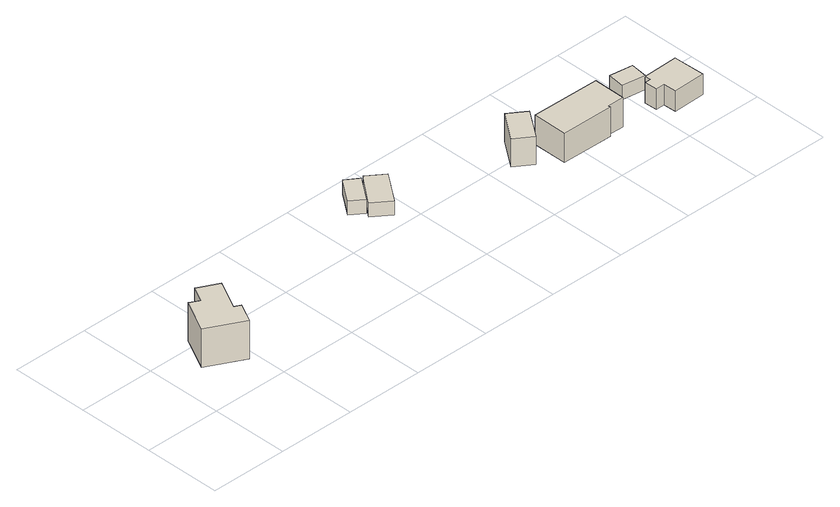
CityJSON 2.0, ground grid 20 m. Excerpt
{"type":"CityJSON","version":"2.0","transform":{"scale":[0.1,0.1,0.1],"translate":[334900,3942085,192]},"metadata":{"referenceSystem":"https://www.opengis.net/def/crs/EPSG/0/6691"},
"CityObjects":{
"building1":{"type":"Building","attributes":{"usage":"411","measuredHeight":12.2,"storeysAboveGround":1,"BuildingIDAttribute.prefecture":"14","BuildingIDAttribute.city":"14151","BuildingDetailAttribute.totalFloorArea":85.36,"BuildingDetailAttribute.buildingFootprintArea":85.36,"BuildingDetailAttribute.buildingStructureType":"601","BuildingDetailAttribute.buildingStructureOrgType":"1","BuildingDetailAttribute.orgUsage":"10","BuildingDetailAttribute.surveyYear":2015,"BuildingLandSlideRiskAttribute.description":"1","BuildingLandSlideRiskAttribute.areaType":"1"},"geometry":[{"type":"Solid","lod":"1","boundaries":[[[[0,1,2,3,4,5,6,7]],[[6,8,9,7]],[[5,10,8,6]],[[4,11,10,5]],[[3,12,11,4]],[[2,13,12,3]],[[1,14,13,2]],[[0,15,14,1]],[[7,9,15,0]],[[8,10,11,12,13,14,15,9]]]]}]},
"building2":{"type":"Building","attributes":{"usage":"411","measuredHeight":4,"storeysAboveGround":1,"BuildingIDAttribute.prefecture":"14","BuildingIDAttribute.city":"14151","BuildingDetailAttribute.totalFloorArea":26,"BuildingDetailAttribute.buildingFootprintArea":26,"BuildingDetailAttribute.buildingStructureType":"601","BuildingDetailAttribute.buildingStructureOrgType":"1","BuildingDetailAttribute.orgUsage":"10","BuildingDetailAttribute.surveyYear":2015,"BuildingLandSlideRiskAttribute.description":"1","BuildingLandSlideRiskAttribute.areaType":"1"},"geometry":[{"type":"Solid","lod":"1","boundaries":[[[[16,17,18,19]],[[18,20,21,19]],[[17,22,20,18]],[[16,23,22,17]],[[19,21,23,16]],[[20,22,23,21]]]]}]},
"building3":{"type":"Building","attributes":{"usage":"411","measuredHeight":4.5,"storeysAboveGround":1,"BuildingIDAttribute.prefecture":"14","BuildingIDAttribute.city":"14151","BuildingDetailAttribute.totalFloorArea":44.59,"BuildingDetailAttribute.buildingFootprintArea":44.59,"BuildingDetailAttribute.buildingStructureType":"601","BuildingDetailAttribute.buildingStructureOrgType":"1","BuildingDetailAttribute.orgUsage":"10","BuildingDetailAttribute.surveyYear":2015,"BuildingLandSlideRiskAttribute.description":"1","BuildingLandSlideRiskAttribute.areaType":"1"},"geometry":[{"type":"Solid","lod":"1","boundaries":[[[[24,25,26,27]],[[26,28,29,27]],[[25,30,28,26]],[[24,31,30,25]],[[27,29,31,24]],[[28,30,31,29]]]]}]},
"building4":{"type":"Building","attributes":{"usage":"411","measuredHeight":8,"storeysAboveGround":1,"BuildingIDAttribute.prefecture":"14","BuildingIDAttribute.city":"14151","BuildingDetailAttribute.totalFloorArea":40.77,"BuildingDetailAttribute.buildingFootprintArea":40.77,"BuildingDetailAttribute.buildingStructureType":"601","BuildingDetailAttribute.buildingStructureOrgType":"1","BuildingDetailAttribute.orgUsage":"10","BuildingDetailAttribute.surveyYear":2015,"BuildingLandSlideRiskAttribute.description":"1","BuildingLandSlideRiskAttribute.areaType":"1"},"geometry":[{"type":"Solid","lod":"1","boundaries":[[[[32,33,34,35]],[[34,36,37,35]],[[33,38,36,34]],[[32,39,38,33]],[[35,37,39,32]],[[36,38,39,37]]]]}]},
"building5":{"type":"Building","attributes":{"usage":"411","measuredHeight":10.1,"storeysAboveGround":2,"BuildingIDAttribute.prefecture":"14","BuildingIDAttribute.city":"14151","BuildingDetailAttribute.totalFloorArea":258.08,"BuildingDetailAttribute.buildingFootprintArea":129.04,"BuildingDetailAttribute.buildingStructureType":"601","BuildingDetailAttribute.buildingStructureOrgType":"1","BuildingDetailAttribute.orgUsage":"10","BuildingDetailAttribute.surveyYear":2015,"BuildingLandSlideRiskAttribute.description":"1","BuildingLandSlideRiskAttribute.areaType":"1"},"geometry":[{"type":"Solid","lod":"1","boundaries":[[[[40,41,42,43,44,45]],[[44,46,47,45]],[[43,48,46,44]],[[42,49,48,43]],[[41,50,49,42]],[[40,51,50,41]],[[45,47,51,40]],[[46,48,49,50,51,47]]]]}]},
"building6":{"type":"Building","attributes":{"usage":"411","measuredHeight":3.9,"storeysAboveGround":1,"BuildingIDAttribute.prefecture":"14","BuildingIDAttribute.city":"14151","BuildingDetailAttribute.totalFloorArea":24.41,"BuildingDetailAttribute.buildingFootprintArea":24.41,"BuildingDetailAttribute.buildingStructureType":"601","BuildingDetailAttribute.buildingStructureOrgType":"1","BuildingDetailAttribute.orgUsage":"10","BuildingDetailAttribute.surveyYear":2015,"BuildingLandSlideRiskAttribute.description":"1","BuildingLandSlideRiskAttribute.areaType":"1"},"geometry":[{"type":"Solid","lod":"1","boundaries":[[[[52,53,54,55]],[[54,56,57,55]],[[53,58,56,54]],[[52,59,58,53]],[[55,57,59,52]],[[56,58,59,57]]]]}]},
"building7":{"type":"Building","attributes":{"usage":"411","measuredHeight":6.7,"storeysAboveGround":1,"BuildingIDAttribute.prefecture":"14","BuildingIDAttribute.city":"14151","BuildingDetailAttribute.totalFloorArea":70.75,"BuildingDetailAttribute.buildingFootprintArea":70.75,"BuildingDetailAttribute.buildingStructureType":"601","BuildingDetailAttribute.buildingStructureOrgType":"1","BuildingDetailAttribute.orgUsage":"10","BuildingDetailAttribute.surveyYear":2015,"BuildingLandSlideRiskAttribute.description":"1","BuildingLandSlideRiskAttribute.areaType":"1"},"geometry":[{"type":"Solid","lod":"1","boundaries":[[[[60,61,62,63,64,65,66,67]],[[66,68,69,67]],[[65,70,68,66]],[[64,71,70,65]],[[63,72,71,64]],[[62,73,72,63]],[[61,74,73,62]],[[60,75,74,61]],[[67,69,75,60]],[[68,70,71,72,73,74,75,69]]]]}]}
},
"vertices":[
[9,55,91],[54,142,91],[79,129,91],[100,169,91],[153,142,91],[113,65,91],[129,57,91],[103,6,91],[129,57,192],[103,6,192],[113,65,192],[153,142,192],[100,169,192],[79,129,192],[54,142,192],[9,55,192],
[669,288,27],[714,350,27],[747,327,27],[701,264,27],[747,327,64],[701,264,64],[714,350,64],[669,288,64],
[698,254,25],[757,332,25],[800,300,25],[742,221,25],[800,300,62],[742,221,62],[757,332,62],[698,254,62],
[1053,187,9],[1106,261,9],[1150,230,9],[1097,156,9],[1150,230,83],[1097,156,83],[1106,261,83],[1053,187,83],
[1318,118,14],[1275,119,14],[1275,113,14],[1140,114,14],[1141,204,14],[1319,202,14],[1141,204,91],[1319,202,91],[1140,114,91],[1275,113,91],[1275,119,91],[1318,118,91],
[1416,151,44],[1355,160,44],[1362,204,44],[1422,196,44],[1362,204,81],[1422,196,81],[1355,160,81],[1416,151,81],
[1509,71,25],[1425,69,25],[1424,103,25],[1401,102,25],[1400,136,25],[1416,136,25],[1415,151,25],[1507,154,25],[1415,151,79],[1507,154,79],[1416,136,79],[1400,136,79],[1401,102,79],[1424,103,79],[1425,69,79],[1509,71,79]
]}
